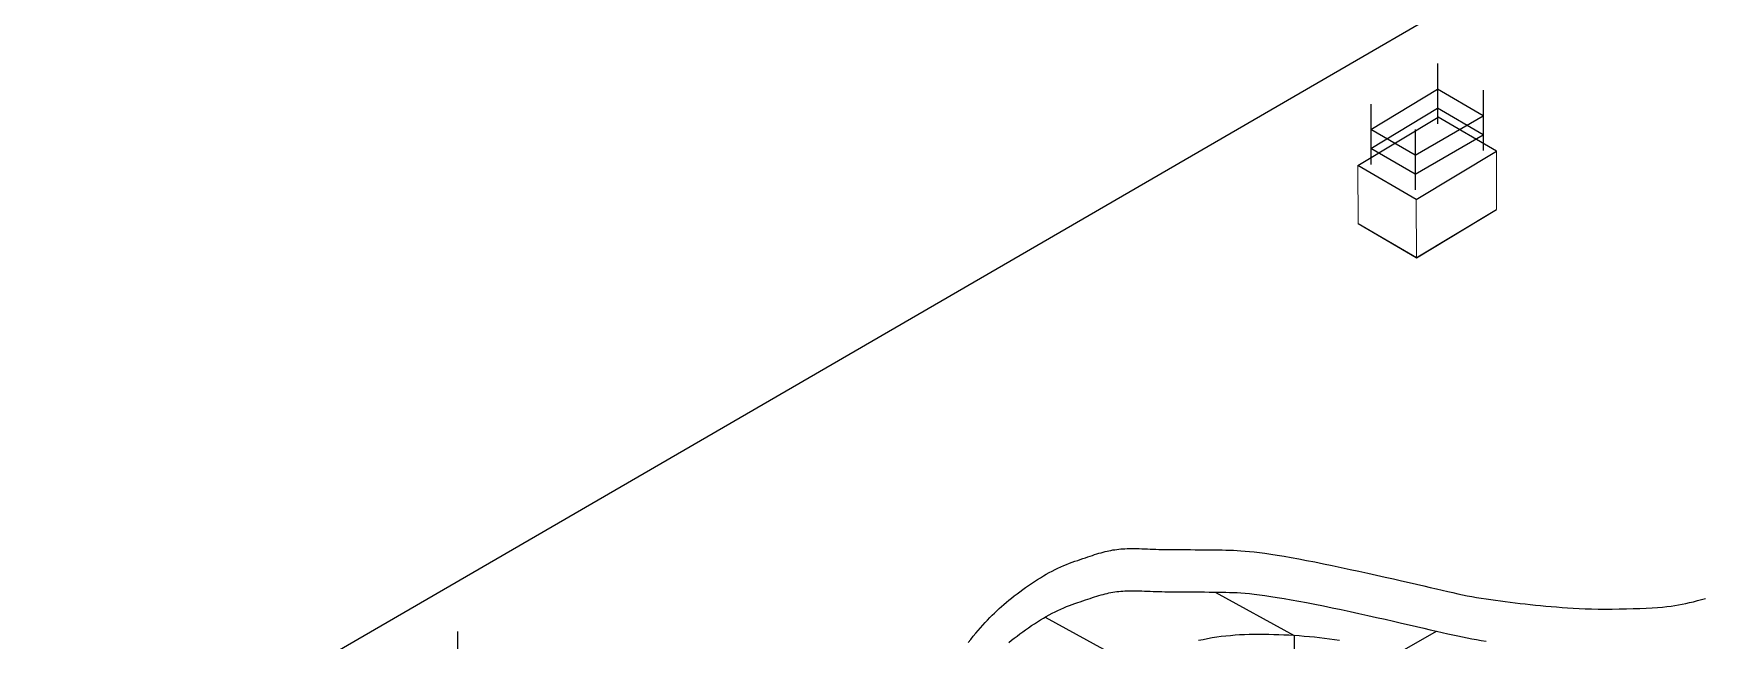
# Model space of a CAD drawing. Header units: millimetres. Extents: x 5763 to 12018931, y 39842 to 3600577.
# Drawn here: x 663111 to 678476, y 436454 to 442033 of the extents above; entities that cross this region are included whole.
import ezdxf

# ---------------------------------------------------------------- set-up
doc = ezdxf.new("R2010")
doc.units = ezdxf.units.MM
doc.layers.add('LINES', color=7, linetype='Continuous')
doc.layers.add('тонкая', color=7, linetype='Continuous', lineweight=20)

msp = doc.modelspace()

# ---------------------------------------------------------------- linework, layer by layer
at = {"layer": 'LINES'}
for p, q in [((676387.4518, 442429.96464), (666151.52979, 436497.92145)), ((676020.71264, 441756.19896), (676020.71264, 441202.48149)), ((675407.68127, 441150.74193), (676020.71264, 441519.83366)), ((676439.42406, 441275.55552), (676020.71264, 441519.83366)), ((676439.42406, 441512.59481), (676439.42406, 440958.87734)), ((675407.68127, 441382.6862), (675407.68127, 440828.96873)), ((675407.68127, 440976.7185), (676020.71264, 441345.81023)), ((676439.42406, 441101.53208), (676020.71264, 441345.81023)), ((675288.87924, 440820.01171), (676025.35434, 441263.426)), ((675815.18971, 440912.99966), (675407.68127, 441150.74193)), ((675815.18971, 440912.99966), (676439.42406, 441275.55552)), ((675815.18971, 441149.01657), (675815.18971, 440595.2991)), ((676561.3896, 440950.70059), (676025.35434, 441263.426)), ((675815.18971, 440738.97623), (675407.68127, 440976.7185)), ((675815.18971, 440738.97623), (676439.42406, 441101.53208)), ((675824.91449, 440507.28631), (676561.3896, 440950.70059)), ((675824.91449, 440507.28631), (675288.87924, 440820.01171)), ((675824.91449, 439971.56381), (676561.3896, 440414.9781)), ((675824.91449, 439971.56381), (676561.3896, 440414.9781)), ((675826.47006, 439972.50039), (676562.94517, 440415.91467)), ((675826.47006, 439972.50039), (676562.94517, 440415.91467)), ((675824.91449, 439971.56381), (675290.44018, 440283.37856)), ((675826.47006, 439972.50039), (675291.99575, 440284.31513)), ((673035.42438, 437285.9383), (673053.34097, 437288.73006)), ((673053.34097, 437288.73006), (673071.37718, 437291.18712)), ((673071.37718, 437291.18712), (673089.60851, 437293.32267)), ((673089.60851, 437293.32267), (673108.12536, 437295.13883)), ((673108.12536, 437295.13883), (673127.02184, 437296.63499)), ((673127.02184, 437296.63499), (673146.39208, 437297.81052)), ((673146.39208, 437297.81052), (673166.33021, 437298.66479)), ((673166.33021, 437298.66479), (673186.93033, 437299.19719)), ((673186.93033, 437299.19719), (673208.28657, 437299.40709)), ((673208.28657, 437299.40709), (673230.49306, 437299.29386)), ((673230.49306, 437299.29386), (673253.60774, 437298.86782)), ((673253.60774, 437298.86782), (673277.54386, 437298.18302)), ((673277.54386, 437298.18302), (673302.17852, 437297.30448)), ((673302.17852, 437297.30448), (673327.38878, 437296.29719)), ((673327.38878, 437296.29719), (673353.05174, 437295.22615)), ((673353.05174, 437295.22615), (673379.04448, 437294.15635)), ((673379.04448, 437294.15635), (673405.24408, 437293.15281)), ((673405.24408, 437293.15281), (673431.52762, 437292.28052)), ((673431.52762, 437292.28052), (673457.85215, 437291.58838)), ((673457.85215, 437291.58838), (673484.49452, 437291.06093)), ((673484.49452, 437291.06093), (673511.81155, 437290.66661)), ((673511.81155, 437290.66661), (673540.16007, 437290.37383)), ((673540.16007, 437290.37383), (673569.89688, 437290.15105)), ((673569.89688, 437290.15105), (673601.37881, 437289.9667)), ((673601.37881, 437289.9667), (673634.96267, 437289.78922)), ((673634.96267, 437289.78922), (673671.00529, 437289.58703)), ((673671.00529, 437289.58703), (673709.69138, 437289.33501)), ((673709.69138, 437289.33501), (673750.5173, 437289.03376)), ((673750.5173, 437289.03376), (673792.80732, 437288.69031)), ((673792.80732, 437288.69031), (673835.8857, 437288.3117)), ((673835.8857, 437288.3117), (673879.07669, 437287.90495)), ((673879.07669, 437287.90495), (673921.70456, 437287.47711)), ((673921.70456, 437287.47711), (673963.09357, 437287.0352)), ((673963.09357, 437287.0352), (674002.56799, 437286.58625)), ((672557.55297, 437131.38392), (672584.01912, 437142.74357)), ((672584.01912, 437142.74357), (672610.28591, 437153.40993)), ((672610.28591, 437153.40993), (672636.28154, 437163.45472)), ((672636.28154, 437163.45472), (672661.93423, 437172.94967)), ((672661.93423, 437172.94967), (672687.1722, 437181.96649)), ((672687.1722, 437181.96649), (672711.92368, 437190.5769)), ((672711.92368, 437190.5769), (672736.11687, 437198.85262)), ((672736.11687, 437198.85262), (672759.68, 437206.86537)), ((672759.68, 437206.86537), (672782.5599, 437214.6696)), ((672782.5599, 437214.6696), (672804.77783, 437222.25071)), ((672804.77783, 437222.25071), (672826.37368, 437229.57681)), ((672826.37368, 437229.57681), (672847.38732, 437236.61604)), ((672847.38732, 437236.61604), (672867.85864, 437243.3365)), ((672867.85864, 437243.3365), (672887.82752, 437249.70634)), ((672887.82752, 437249.70634), (672907.33383, 437255.69366)), ((672907.33383, 437255.69366), (672926.41746, 437261.26659)), ((672926.41746, 437261.26659), (672945.1236, 437266.40123)), ((672945.1236, 437266.40123), (672963.51872, 437271.10555)), ((672963.51872, 437271.10555), (672981.67458, 437275.39547)), ((672981.67458, 437275.39547), (672999.66295, 437279.28695)), ((672999.66295, 437279.28695), (673017.55563, 437282.79591)), ((673017.55563, 437282.79591), (673035.42438, 437285.9383)), ((674002.56799, 437286.58625), (674039.69257, 437286.11621)), ((674039.69257, 437286.11621), (674074.99407, 437285.5266)), ((674074.99407, 437285.5266), (674109.23972, 437284.69785)), ((674109.23972, 437284.69785), (674143.19678, 437283.51041)), ((674143.19678, 437283.51041), (674177.6325, 437281.84471)), ((674177.6325, 437281.84471), (674213.31411, 437279.58117)), ((674213.31411, 437279.58117), (674251.00887, 437276.60024)), ((674251.00887, 437276.60024), (674291.48403, 437272.78235)), ((674291.48403, 437272.78235), (674335.38302, 437268.02101)), ((674335.38302, 437268.02101), (674382.85409, 437262.2621)), ((674382.85409, 437262.2621), (674433.92167, 437255.46456)), ((674433.92167, 437255.46456), (674488.6102, 437247.58734)), ((674488.6102, 437247.58734), (674546.94413, 437238.5894)), ((674546.94413, 437238.5894), (674608.94788, 437228.42968)), ((674608.94788, 437228.42968), (674674.64589, 437217.06713)), ((674674.64589, 437217.06713), (674744.0626, 437204.46071)), ((674744.0626, 437204.46071), (674817.1125, 437190.60533)), ((674817.1125, 437190.60533), (674893.27026, 437175.63972)), ((674893.27026, 437175.63972), (674971.90061, 437159.73859)), ((674971.90061, 437159.73859), (675052.36827, 437143.07663)), ((675052.36827, 437143.07663), (675134.03797, 437125.82855)), ((672287.18945, 436978.59379), (672314.4903, 436996.77882)), ((672314.4903, 436996.77882), (672341.81508, 437014.42196)), ((672341.81508, 437014.42196), (672369.08935, 437031.44085)), ((672369.08935, 437031.44085), (672396.29184, 437047.80629)), ((672396.29184, 437047.80629), (672423.41459, 437063.50234)), ((672423.41459, 437063.50234), (672450.44961, 437078.51305)), ((672450.44961, 437078.51305), (672477.38893, 437092.82251)), ((672477.38893, 437092.82251), (672504.22458, 437106.41476)), ((672504.22458, 437106.41476), (672530.94858, 437119.27388)), ((672530.94858, 437119.27388), (672557.55297, 437131.38392)), ((675134.03797, 437125.82855), (675216.27442, 437108.16904)), ((675216.27442, 437108.16904), (675298.44236, 437090.27281)), ((675298.44236, 437090.27281), (675379.90651, 437072.31455)), ((675379.90651, 437072.31455), (675460.07811, 437054.45746)), ((675460.07811, 437054.45746), (675538.55448, 437036.81873)), ((675538.55448, 437036.81873), (675614.97948, 437019.50406)), ((675614.97948, 437019.50406), (675688.99695, 437002.61913)), ((675688.99695, 437002.61913), (675760.25073, 436986.26963)), ((675760.25073, 436986.26963), (675828.38467, 436970.56127)), ((672080.00102, 436824.85771), (672104.10117, 436844.1305)), ((672104.10117, 436844.1305), (672128.79945, 436863.45907)), ((672128.79945, 436863.45907), (672154.11449, 436882.88725)), ((672154.11449, 436882.88725), (672179.97982, 436902.34732)), ((672179.97982, 436902.34732), (672206.3077, 436921.74363)), ((672206.3077, 436921.74363), (672233.01042, 436940.98057)), ((672233.01042, 436940.98057), (672260.00024, 436959.9625)), ((672260.00024, 436959.9625), (672287.18945, 436978.59379)), ((672759.68, 436818.86361), (672782.5599, 436826.66784)), ((672782.5599, 436826.66784), (672804.77783, 436834.24895)), ((672804.77783, 436834.24895), (672826.37368, 436841.57505)), ((672826.37368, 436841.57505), (672847.38732, 436848.61428)), ((672847.38732, 436848.61428), (672867.85864, 436855.33474)), ((672867.85864, 436855.33474), (672887.82752, 436861.70458)), ((672887.82752, 436861.70458), (672907.33383, 436867.6919)), ((672907.33383, 436867.6919), (672926.41746, 436873.26483)), ((672926.41746, 436873.26483), (672945.1236, 436878.39947)), ((672945.1236, 436878.39947), (672963.51872, 436883.10379)), ((672963.51872, 436883.10379), (672981.67458, 436887.39371)), ((672981.67458, 436887.39371), (672999.66295, 436891.28519)), ((672999.66295, 436891.28519), (673017.55563, 436894.79415)), ((673017.55563, 436894.79415), (673035.42438, 436897.93654)), ((673035.42438, 436897.93654), (673053.34097, 436900.7283)), ((673053.34097, 436900.7283), (673071.37718, 436903.18536)), ((673071.37718, 436903.18536), (673089.60851, 436905.32091)), ((673089.60851, 436905.32091), (673108.12536, 436907.13707)), ((673108.12536, 436907.13707), (673127.02184, 436908.63323)), ((673127.02184, 436908.63323), (673146.39208, 436909.80876)), ((673146.39208, 436909.80876), (673166.33021, 436910.66304)), ((673166.33021, 436910.66304), (673186.93033, 436911.19543)), ((673186.93033, 436911.19543), (673208.28657, 436911.40533)), ((673208.28657, 436911.40533), (673230.49306, 436911.2921)), ((673230.49306, 436911.2921), (673253.60774, 436910.86606)), ((673253.60774, 436910.86606), (673277.54386, 436910.18126)), ((673277.54386, 436910.18126), (673302.17852, 436909.30272)), ((673302.17852, 436909.30272), (673327.38878, 436908.29543)), ((673327.38878, 436908.29543), (673353.05174, 436907.22439)), ((673353.05174, 436907.22439), (673379.04448, 436906.15459)), ((673379.04448, 436906.15459), (673405.24408, 436905.15105)), ((673405.24408, 436905.15105), (673431.52762, 436904.27876)), ((673431.52762, 436904.27876), (673457.85215, 436903.58662)), ((673457.85215, 436903.58662), (673484.49452, 436903.05917)), ((673484.49452, 436903.05917), (673511.81155, 436902.66485)), ((673511.81155, 436902.66485), (673540.16007, 436902.37207)), ((673540.16007, 436902.37207), (673569.89688, 436902.14929)), ((673569.89688, 436902.14929), (673601.37881, 436901.96494)), ((673601.37881, 436901.96494), (673634.96267, 436901.78746)), ((673634.96267, 436901.78746), (673671.00529, 436901.58527)), ((673671.00529, 436901.58527), (673709.69138, 436901.33325)), ((673709.69138, 436901.33325), (673750.5173, 436901.032)), ((673750.5173, 436901.032), (673792.80732, 436900.68855)), ((673792.80732, 436900.68855), (673835.8857, 436900.30994)), ((673835.8857, 436900.30994), (673879.07669, 436899.90319)), ((673879.07669, 436899.90319), (673921.70456, 436899.47535)), ((673921.70456, 436899.47535), (673963.09357, 436899.03344)), ((673963.09357, 436899.03344), (674002.56799, 436898.58449)), ((673974.68131, 436898.90165), (674701.72305, 436499.05879)), ((674002.56799, 436898.58449), (674039.69257, 436898.11445)), ((674039.69257, 436898.11445), (674074.99407, 436897.52484)), ((674074.99407, 436897.52484), (674109.23972, 436896.69609)), ((674109.23972, 436896.69609), (674143.19678, 436895.50865)), ((674143.19678, 436895.50865), (674177.6325, 436893.84295)), ((674177.6325, 436893.84295), (674213.31411, 436891.57941)), ((674213.31411, 436891.57941), (674251.00887, 436888.59848)), ((674251.00887, 436888.59848), (674291.48403, 436884.78059)), ((674291.48403, 436884.78059), (674335.38302, 436880.01925)), ((674335.38302, 436880.01925), (674382.85409, 436874.26034)), ((674382.85409, 436874.26034), (674433.92167, 436867.4628)), ((674433.92167, 436867.4628), (674488.6102, 436859.58558)), ((674488.6102, 436859.58558), (674546.94413, 436850.58764)), ((674546.94413, 436850.58764), (674608.94788, 436840.42792)), ((674608.94788, 436840.42792), (674674.64589, 436829.06537)), ((674674.64589, 436829.06537), (674744.0626, 436816.45895)), ((675828.38467, 436970.56127), (675893.04261, 436955.59972)), ((675893.04261, 436955.59972), (675953.8684, 436941.49067)), ((675953.8684, 436941.49067), (676010.65639, 436928.31218)), ((676010.65639, 436928.31218), (676063.80296, 436916.03173)), ((676063.80296, 436916.03173), (676113.85499, 436904.58915)), ((676113.85499, 436904.58915), (676161.35938, 436893.92428)), ((676161.35938, 436893.92428), (676206.863, 436883.97696)), ((676206.863, 436883.97696), (676250.91274, 436874.68703)), ((676250.91274, 436874.68703), (676294.05548, 436865.99432)), ((676294.05548, 436865.99432), (676336.83812, 436857.83868)), ((676336.83812, 436857.83868), (676379.72162, 436850.16263)), ((676379.72162, 436850.16263), (676422.82328, 436842.9195)), ((676422.82328, 436842.9195), (676466.17447, 436836.06528)), ((676466.17447, 436836.06528), (676509.80659, 436829.556)), ((676509.80659, 436829.556), (676553.751, 436823.34766)), ((678409.55074, 436820.23796), (678446.52722, 436830.5307)), ((678446.52722, 436830.5307), (678484.66295, 436841.51291)), ((671903.83114, 436664.06668), (671924.68395, 436685.4844)), ((671924.68395, 436685.4844), (671945.72819, 436706.37618)), ((671945.72819, 436706.37618), (671967.07683, 436726.82038)), ((671967.07683, 436726.82038), (671988.78437, 436746.89004)), ((671988.78437, 436746.89004), (672010.89069, 436766.65688)), ((672010.89069, 436766.65688), (672033.43565, 436786.19262)), ((672033.43565, 436786.19262), (672056.45914, 436805.569)), ((672056.45914, 436805.569), (672080.00102, 436824.85771)), ((672396.29184, 436659.80453), (672423.41459, 436675.50058)), ((672423.41459, 436675.50058), (672450.44961, 436690.51129)), ((672450.44961, 436690.51129), (672477.38893, 436704.82075)), ((672477.38893, 436704.82075), (672504.22458, 436718.413)), ((672504.22458, 436718.413), (672530.94858, 436731.27212)), ((672530.94858, 436731.27212), (672557.55297, 436743.38216)), ((672557.55297, 436743.38216), (672584.01912, 436754.74181)), ((672584.01912, 436754.74181), (672610.28591, 436765.40817)), ((672610.28591, 436765.40817), (672636.28154, 436775.45296)), ((672636.28154, 436775.45296), (672661.93423, 436784.94791)), ((672661.93423, 436784.94791), (672687.1722, 436793.96473)), ((672687.1722, 436793.96473), (672711.92368, 436802.57514)), ((672711.92368, 436802.57514), (672736.11687, 436810.85086)), ((672736.11687, 436810.85086), (672759.68, 436818.86361)), ((674744.0626, 436816.45895), (674817.1125, 436802.60357)), ((674817.1125, 436802.60357), (674893.27026, 436787.63796)), ((674893.27026, 436787.63796), (674971.90061, 436771.73683)), ((674971.90061, 436771.73683), (675052.36827, 436755.07487)), ((675052.36827, 436755.07487), (675134.03797, 436737.82679)), ((675134.03797, 436737.82679), (675216.27442, 436720.16728)), ((675216.27442, 436720.16728), (675298.44236, 436702.27105)), ((675298.44236, 436702.27105), (675379.90651, 436684.31279)), ((675379.90651, 436684.31279), (675460.07811, 436666.4557)), ((676553.751, 436823.34766), (676598.03909, 436817.39627)), ((676598.03909, 436817.39627), (676642.70224, 436811.65785)), ((676642.70224, 436811.65785), (676687.77183, 436806.0884)), ((676687.77183, 436806.0884), (676733.2761, 436800.65205)), ((676733.2761, 436800.65205), (676779.23075, 436795.34533)), ((676779.23075, 436795.34533), (676825.64834, 436790.17292)), ((676825.64834, 436790.17292), (676872.54142, 436785.13947)), ((676872.54142, 436785.13947), (676919.92256, 436780.24964)), ((676919.92256, 436780.24964), (676967.80431, 436775.50808)), ((676967.80431, 436775.50808), (677016.19922, 436770.91946)), ((677016.19922, 436770.91946), (677065.11987, 436766.48844)), ((677065.11987, 436766.48844), (677114.6204, 436762.23089)), ((677114.6204, 436762.23089), (677164.92139, 436758.20763)), ((677164.92139, 436758.20763), (677216.28499, 436754.49068)), ((677216.28499, 436754.49068), (677268.97338, 436751.15208)), ((677268.97338, 436751.15208), (677323.24872, 436748.26385)), ((677323.24872, 436748.26385), (677379.37318, 436745.89802)), ((677379.37318, 436745.89802), (677437.60891, 436744.12663)), ((677437.60891, 436744.12663), (677498.21809, 436743.0217)), ((677498.21809, 436743.0217), (677561.25618, 436742.63247)), ((677561.25618, 436742.63247), (677625.9518, 436742.917)), ((677625.9518, 436742.917), (677691.32687, 436743.81056)), ((677691.32687, 436743.81056), (677756.4033, 436745.24842)), ((677756.4033, 436745.24842), (677820.20302, 436747.16584)), ((677820.20302, 436747.16584), (677881.74794, 436749.4981)), ((677881.74794, 436749.4981), (677940.05998, 436752.18045)), ((677940.05998, 436752.18045), (677994.16105, 436755.14816)), ((677994.16105, 436755.14816), (678043.35915, 436758.36109)), ((678043.35915, 436758.36109), (678088.10655, 436761.87738)), ((678088.10655, 436761.87738), (678129.14156, 436765.77979)), ((678129.14156, 436765.77979), (678167.20254, 436770.15104)), ((678167.20254, 436770.15104), (678203.02781, 436775.07387)), ((678203.02781, 436775.07387), (678237.35572, 436780.63103)), ((678237.35572, 436780.63103), (678270.92459, 436786.90525)), ((678270.92459, 436786.90525), (678304.47276, 436793.97926)), ((678304.47276, 436793.97926), (678338.63391, 436801.91398)), ((678338.63391, 436801.91398), (678373.6231, 436810.68297)), ((678373.6231, 436810.68297), (678409.55074, 436820.23796)), ((667009.4044, 436538.06905), (667009.4044, 435984.35158)), ((671752.52905, 436492.75519), (671775.58805, 436520.05285)), ((671775.58805, 436520.05285), (671797.9721, 436546.29973)), ((671797.9721, 436546.29973), (671819.78193, 436571.54253)), ((671819.78193, 436571.54253), (671841.14514, 436595.86093)), ((671841.14514, 436595.86093), (671862.18934, 436619.33463)), ((671862.18934, 436619.33463), (671883.04214, 436642.04332)), ((671883.04214, 436642.04332), (671903.83114, 436664.06668)), ((672179.97982, 436514.34556), (672206.3077, 436533.74187)), ((672206.3077, 436533.74187), (672233.01042, 436552.97881)), ((672233.01042, 436552.97881), (672260.00024, 436571.96074)), ((672260.00024, 436571.96074), (672287.18945, 436590.59203)), ((672287.18945, 436590.59203), (672314.4903, 436608.77706)), ((672314.4903, 436608.77706), (672341.81508, 436626.4202)), ((672341.81508, 436626.4202), (672369.08935, 436643.43909)), ((672369.08935, 436643.43909), (672396.29184, 436659.80453)), ((672412.16124, 436668.98822), (673234.44996, 436216.76346)), ((675460.07811, 436666.4557), (675538.55448, 436648.81697)), ((675538.55448, 436648.81697), (675614.97948, 436631.5023)), ((675614.97948, 436631.5023), (675688.99695, 436614.61737)), ((675673.27952, 436347.50759), (676010.65639, 436540.31042)), ((675688.99695, 436614.61737), (675760.25073, 436598.26787)), ((675760.25073, 436598.26787), (675828.38467, 436582.55951)), ((675828.38467, 436582.55951), (675893.04261, 436567.59796)), ((675893.04261, 436567.59796), (675953.8684, 436553.48891)), ((675953.8684, 436553.48891), (676010.65639, 436540.31042)), ((676010.65639, 436540.31042), (676063.80296, 436528.02997)), ((676063.80296, 436528.02997), (676113.85499, 436516.58739)), ((666151.52979, 436497.92145), (663110.8014, 434735.72238)), ((671704.44014, 436435.38151), (671728.80186, 436464.49199)), ((671728.80186, 436464.49199), (671752.52905, 436492.75519)), ((672080.00102, 436436.85595), (672104.10117, 436456.12874)), ((672104.10117, 436456.12874), (672128.79945, 436475.45731)), ((672128.79945, 436475.45731), (672154.11449, 436494.88549)), ((672154.11449, 436494.88549), (672179.97982, 436514.34556)), ((673864.18959, 436461.80697), (673821.25415, 436452.67064)), ((673906.64177, 436470.02328), (673864.18959, 436461.80697)), ((673948.7196, 436477.35963), (673906.64177, 436470.02328)), ((673990.56235, 436483.84836), (673948.7196, 436477.35963)), ((674032.30927, 436489.52184), (673990.56235, 436483.84836)), ((674074.09961, 436494.41243), (674032.30927, 436489.52184)), ((674116.07263, 436498.5525), (674074.09961, 436494.41243)), ((674158.3676, 436501.9744), (674116.07263, 436498.5525)), ((674201.12376, 436504.71049), (674158.3676, 436501.9744)), ((674244.45045, 436506.79351), (674201.12376, 436504.71049)), ((674288.33733, 436508.25771), (674244.45045, 436506.79351)), ((674332.74413, 436509.13771), (674288.33733, 436508.25771)), ((674377.63058, 436509.46812), (674332.74413, 436509.13771)), ((674422.95641, 436509.28356), (674377.63058, 436509.46812)), ((674468.68136, 436508.61866), (674422.95641, 436509.28356)), ((674514.76516, 436507.50803), (674468.68136, 436508.61866)), ((674561.16753, 436505.98629), (674514.76516, 436507.50803)), ((674607.84228, 436504.07911), (674561.16753, 436505.98629)), ((674654.71942, 436501.77632), (674607.84228, 436504.07911)), ((674701.72305, 436499.05879), (674654.71942, 436501.77632)), ((674748.77724, 436495.90741), (674701.72305, 436499.05879)), ((674701.72305, 436499.05879), (674701.72305, 436344.93407)), ((674795.80608, 436492.30304), (674748.77724, 436495.90741)), ((674842.73365, 436488.22656), (674795.80608, 436492.30304)), ((674889.48404, 436483.65886), (674842.73365, 436488.22656)), ((674935.98133, 436478.58079), (674889.48404, 436483.65886)), ((674982.17001, 436472.98162), (674935.98133, 436478.58079)), ((675028.07622, 436466.88407), (674982.17001, 436472.98162)), ((675073.74647, 436460.31925), (675028.07622, 436466.88407)), ((675119.22731, 436453.31825), (675073.74647, 436460.31925)), ((676113.85499, 436516.58739), (676161.35938, 436505.92252)), ((676161.35938, 436505.92252), (676206.863, 436495.9752)), ((676206.863, 436495.9752), (676250.91274, 436486.68527)), ((676250.91274, 436486.68527), (676294.05548, 436477.99256)), ((676294.05548, 436477.99256), (676336.83812, 436469.83692)), ((676336.83812, 436469.83692), (676379.72162, 436462.16087)), ((676379.72162, 436462.16087), (676422.82328, 436454.91774)), ((676422.82328, 436454.91774), (676466.17447, 436448.06352))]:
    msp.add_line(p, q, dxfattribs=at)
at = {"layer": 'тонкая', "ltscale": 10}
for p, q in [((676561.3896, 440950.70059), (676561.3896, 440414.9781)), ((675288.87924, 440820.01171), (675290.44018, 440283.37856)), ((675824.91449, 440507.28631), (675826.47544, 439970.65315))]:
    msp.add_line(p, q, dxfattribs=at)

doc.saveas('drawing.dxf')
